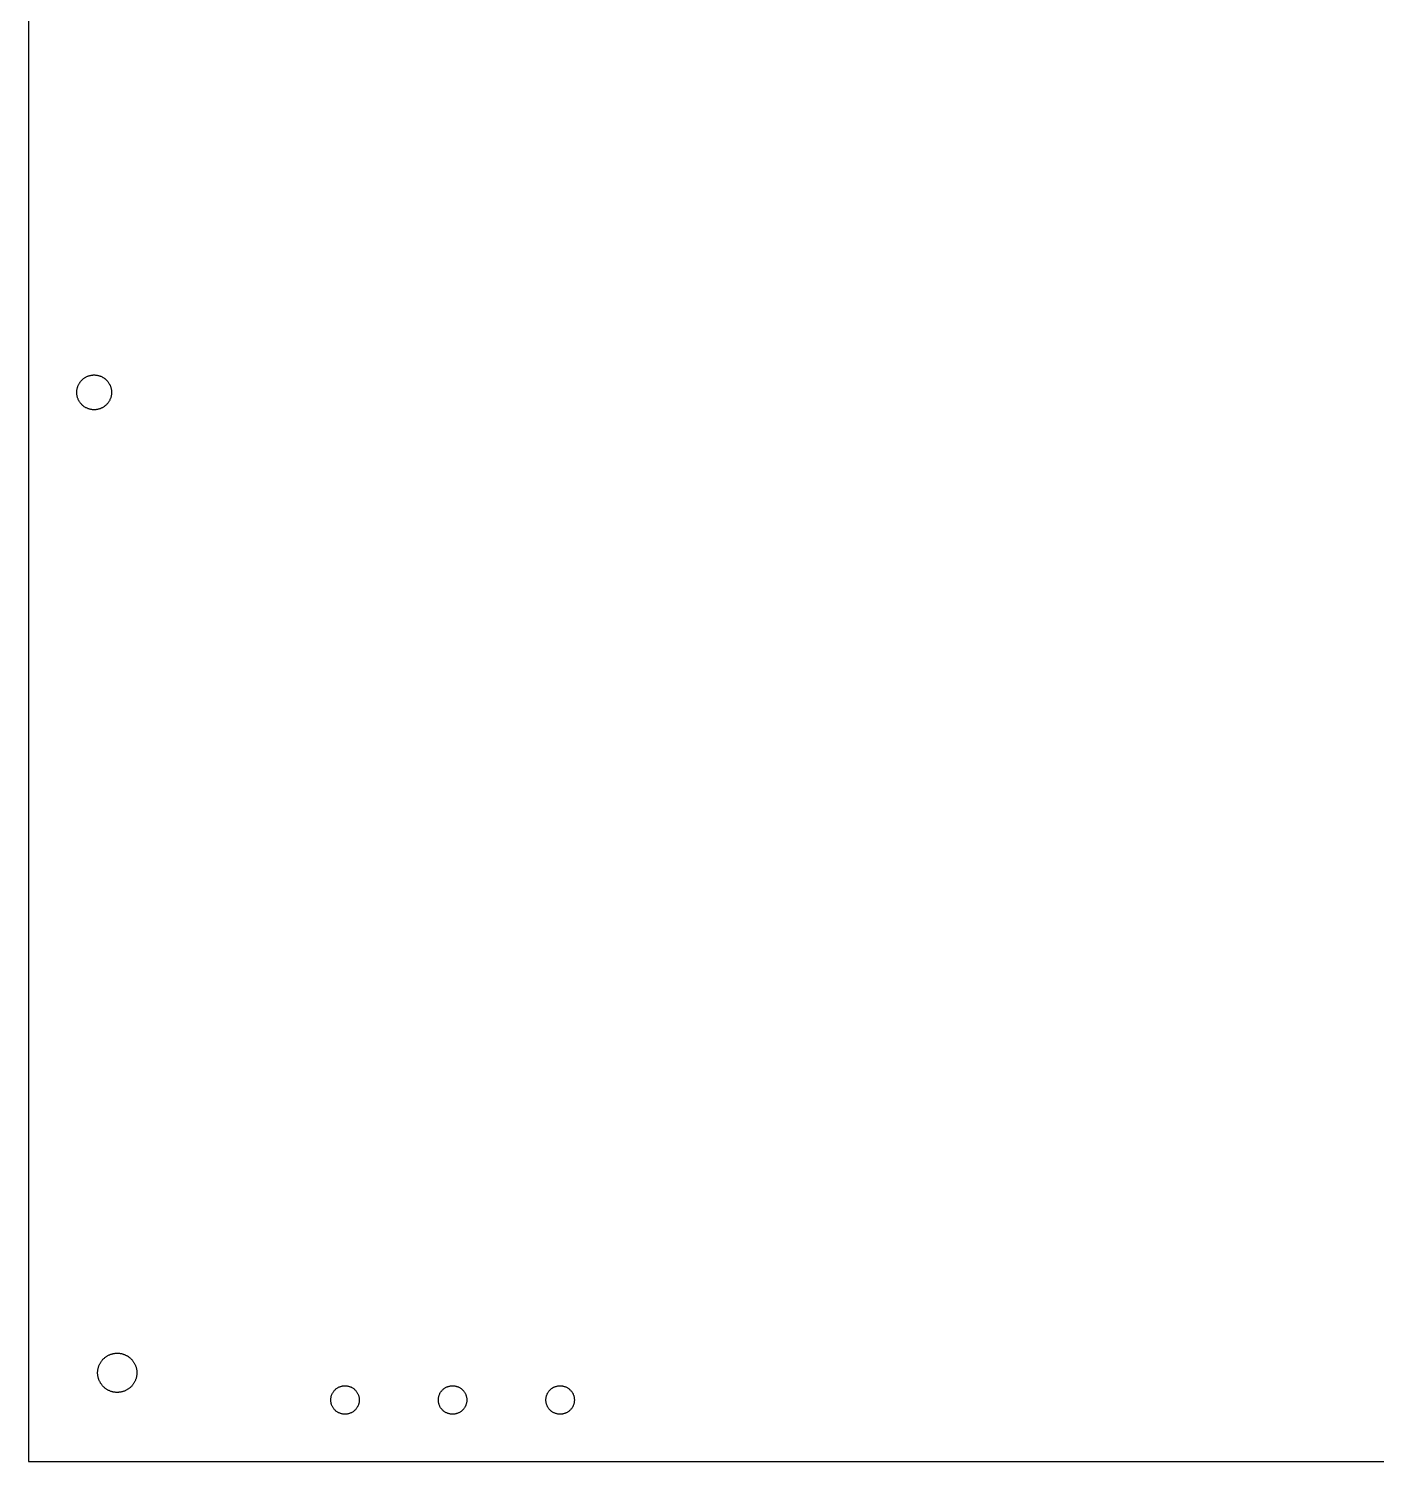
# Model space of a CAD drawing. Extents: x 0 to 426, y 453 to 906.
# Drawn here: x 0 to 213, y 453 to 679.5 of the extents above; entities that cross this region are included whole.
import ezdxf

# ---------------------------------------------------------------- set-up
doc = ezdxf.new("R2010")
doc.units = 0

msp = doc.modelspace()

# ---------------------------------------------------------------- linework, layer by layer
at = {"layer": 'Layer 1'}
for p, q in [((0, 906), (0, 453)), ((7.72216, 622.812), (7.74794, 622.89)), ((7.74794, 622.89), (7.75328, 622.907)), ((7.75328, 622.907), (7.78794, 623)), ((7.78794, 623), (7.82608, 623.093)), ((7.82608, 623.093), (7.83119, 623.104)), ((7.83119, 623.104), (7.86743, 623.184)), ((7.86743, 623.184), (7.91187, 623.273)), ((7.91187, 623.273), (7.95989, 623.361)), ((7.95989, 623.361), (8.01069, 623.447)), ((8.01069, 623.447), (8.06497, 623.531)), ((8.06497, 623.531), (8.10128, 623.583)), ((8.10128, 623.583), (8.12187, 623.613)), ((8.12187, 623.613), (8.1821, 623.693)), ((8.1821, 623.693), (8.24474, 623.77)), ((8.24474, 623.77), (8.31048, 623.845)), ((8.31048, 623.845), (8.37907, 623.918)), ((8.37907, 623.918), (8.38302, 623.922)), ((8.38302, 623.922), (8.44977, 623.988)), ((8.44977, 623.988), (8.52345, 624.056)), ((8.52345, 624.056), (8.59902, 624.121)), ((8.59902, 624.121), (8.67756, 624.184)), ((8.67756, 624.184), (8.75766, 624.243)), ((8.75766, 624.243), (8.84015, 624.299)), ((8.84015, 624.299), (8.92492, 624.352)), ((8.92492, 624.352), (9.01088, 624.402)), ((9.01088, 624.402), (9.0994, 624.45)), ((9.0994, 624.45), (9.10588, 624.453)), ((9.10588, 624.453), (9.18887, 624.493)), ((9.18887, 624.493), (9.28049, 624.534)), ((9.28049, 624.534), (9.37277, 624.571)), ((9.37277, 624.571), (9.46688, 624.605)), ((9.46688, 624.605), (9.56238, 624.635)), ((9.56238, 624.635), (9.65816, 624.662)), ((9.65816, 624.662), (9.75551, 624.685)), ((9.75551, 624.685), (9.85316, 624.705)), ((9.85316, 624.705), (9.95213, 624.722)), ((9.95213, 624.722), (9.96408, 624.723)), ((9.96408, 624.723), (10.0511, 624.734)), ((10.0511, 624.734), (10.0768, 624.736)), ((10.0768, 624.736), (10.1506, 624.743)), ((10.1506, 624.743), (10.1958, 624.746)), ((10.1958, 624.746), (10.2501, 624.749)), ((10.2501, 624.749), (10.3502, 624.75)), ((10.3502, 624.75), (10.4498, 624.749)), ((10.4498, 624.749), (10.5499, 624.743)), ((10.5499, 624.743), (10.5652, 624.742)), ((10.5652, 624.742), (10.6491, 624.734)), ((10.6491, 624.734), (10.7485, 624.721)), ((10.7485, 624.721), (10.8466, 624.705)), ((10.8466, 624.705), (10.9446, 624.685)), ((10.9446, 624.685), (11.042, 624.662)), ((11.042, 624.662), (11.0527, 624.659)), ((11.0527, 624.659), (11.1382, 624.635)), ((11.1382, 624.635), (11.1573, 624.629)), ((11.1573, 624.629), (11.2333, 624.605)), ((11.2333, 624.605), (11.2687, 624.592)), ((11.2687, 624.592), (11.3271, 624.571)), ((11.3271, 624.571), (11.4201, 624.534)), ((11.4201, 624.534), (11.511, 624.493)), ((11.511, 624.493), (11.6012, 624.449)), ((11.6012, 624.449), (11.6892, 624.402)), ((11.6892, 624.402), (11.7423, 624.372)), ((11.7423, 624.372), (11.7753, 624.352)), ((11.7753, 624.352), (11.8601, 624.299)), ((11.8601, 624.299), (11.9423, 624.243)), ((11.9423, 624.243), (12.0042, 624.197)), ((12.0042, 624.197), (12.0227, 624.183)), ((12.0227, 624.183), (12.0843, 624.134)), ((12.0843, 624.134), (12.1009, 624.121)), ((12.1009, 624.121), (12.1769, 624.056)), ((12.1769, 624.056), (12.2501, 623.989)), ((12.2501, 623.989), (12.3214, 623.918)), ((12.3214, 623.918), (12.3895, 623.845)), ((12.3895, 623.845), (12.4554, 623.77)), ((12.4554, 623.77), (12.5182, 623.692)), ((12.5182, 623.692), (12.578, 623.613)), ((12.578, 623.613), (12.6352, 623.531)), ((12.6352, 623.531), (12.6893, 623.447)), ((12.6893, 623.447), (12.7404, 623.36)), ((12.7404, 623.36), (12.7882, 623.273)), ((12.7882, 623.273), (12.7965, 623.256)), ((12.7965, 623.256), (12.8328, 623.183)), ((12.8328, 623.183), (12.857, 623.13)), ((12.857, 623.13), (12.874, 623.093)), ((12.874, 623.093), (12.9122, 623)), ((12.9122, 623), (12.9467, 622.907)), ((12.9467, 622.907), (12.9779, 622.812)), ((7.59967, 622.025), (7.6016, 622.096)), ((7.60057, 621.925), (7.59967, 622.025)), ((7.60091, 621.918), (7.60057, 621.925)), ((7.60509, 621.826), (7.60091, 621.918)), ((7.6016, 622.096), (7.60238, 622.125)), ((7.60238, 622.125), (7.60873, 622.225)), ((7.61323, 621.726), (7.60509, 621.826)), ((7.60873, 622.225), (7.61873, 622.324)), ((7.62502, 621.627), (7.61323, 621.726)), ((7.61873, 622.324), (7.61963, 622.331)), ((7.61963, 622.331), (7.63229, 622.423)), ((7.6404, 621.528), (7.62502, 621.627)), ((7.63229, 622.423), (7.64522, 622.497)), ((7.65928, 621.43), (7.6404, 621.528)), ((7.64522, 622.497), (7.64938, 622.521)), ((7.64938, 622.521), (7.67019, 622.619)), ((7.67338, 621.369), (7.65928, 621.43)), ((7.67019, 622.619), (7.69442, 622.716)), ((7.68175, 621.333), (7.67338, 621.369)), ((7.70769, 621.236), (7.68175, 621.333)), ((7.69442, 622.716), (7.70056, 622.737)), ((7.70056, 622.737), (7.72216, 622.812)), ((7.73727, 621.141), (7.70769, 621.236)), ((7.77024, 621.046), (7.73727, 621.141)), ((7.80642, 620.954), (7.77024, 621.046)), ((7.84625, 620.861), (7.80642, 620.954)), ((7.88906, 620.772), (7.84625, 620.861)), ((7.93244, 620.689), (7.88906, 620.772)), ((7.9353, 620.683), (7.93244, 620.689)), ((7.98486, 620.596), (7.9353, 620.683)), ((12.7644, 620.683), (12.7152, 620.596)), ((12.8108, 620.771), (12.7644, 620.683)), ((12.8537, 620.861), (12.8108, 620.771)), ((12.8935, 620.953), (12.8537, 620.861)), ((12.8966, 620.961), (12.8935, 620.953)), ((12.9297, 621.046), (12.8966, 620.961)), ((12.9626, 621.14), (12.9297, 621.046)), ((12.9922, 621.236), (12.9626, 621.14)), ((12.9779, 622.812), (13.0057, 622.716)), ((13.0181, 621.332), (12.9922, 621.236)), ((13.0057, 622.716), (13.03, 622.619)), ((13.0407, 621.43), (13.0181, 621.332)), ((13.03, 622.619), (13.0307, 622.615)), ((13.0307, 622.615), (13.0506, 622.521)), ((13.0596, 621.528), (13.0407, 621.43)), ((13.0506, 622.521), (13.056, 622.49)), ((13.056, 622.49), (13.0678, 622.423)), ((13.0749, 621.626), (13.0596, 621.528)), ((13.0678, 622.423), (13.0777, 622.351)), ((13.0868, 621.726), (13.0749, 621.626)), ((13.0777, 622.351), (13.0813, 622.324)), ((13.0813, 622.324), (13.0913, 622.224)), ((13.0949, 621.825), (13.0868, 621.726)), ((13.0913, 622.224), (13.0976, 622.125)), ((13.0994, 621.925), (13.0949, 621.825)), ((13.0976, 622.125), (13.1003, 622.025)), ((13.1003, 622.025), (13.0994, 621.925)), ((8.0374, 620.511), (7.98486, 620.596)), ((8.09306, 620.428), (8.0374, 620.511)), ((8.15141, 620.347), (8.09306, 620.428)), ((8.21302, 620.268), (8.15141, 620.347)), ((8.2773, 620.192), (8.21302, 620.268)), ((8.3444, 620.118), (8.2773, 620.192)), ((8.41381, 620.047), (8.3444, 620.118)), ((8.4862, 619.977), (8.41381, 620.047)), ((8.56092, 619.911), (8.4862, 619.977)), ((8.58656, 619.89), (8.56092, 619.911)), ((8.63775, 619.848), (8.58656, 619.89)), ((8.71693, 619.787), (8.63775, 619.848)), ((8.79875, 619.729), (8.71693, 619.787)), ((8.882, 619.674), (8.79875, 619.729)), ((8.96757, 619.622), (8.882, 619.674)), ((9.05493, 619.574), (8.96757, 619.622)), ((9.14376, 619.528), (9.05493, 619.574)), ((9.23402, 619.486), (9.14376, 619.528)), ((9.32636, 619.447), (9.23402, 619.486)), ((9.41984, 619.412), (9.32636, 619.447)), ((9.51428, 619.38), (9.41984, 619.412)), ((9.6097, 619.351), (9.51428, 619.38)), ((9.70637, 619.326), (9.6097, 619.351)), ((9.80423, 619.304), (9.70637, 619.326)), ((9.90259, 619.286), (9.80423, 619.304)), ((10.0011, 619.272), (9.90259, 619.286)), ((10.1006, 619.261), (10.0011, 619.272)), ((10.2003, 619.254), (10.1006, 619.261)), ((10.2997, 619.25), (10.2003, 619.254)), ((10.3999, 619.25), (10.2997, 619.25)), ((10.4999, 619.254), (10.3999, 619.25)), ((10.5992, 619.261), (10.4999, 619.254)), ((10.6987, 619.272), (10.5992, 619.261)), ((10.7975, 619.286), (10.6987, 619.272)), ((10.8377, 619.294), (10.7975, 619.286)), ((10.8956, 619.304), (10.8377, 619.294)), ((10.98, 619.323), (10.8956, 619.304)), ((10.993, 619.326), (10.98, 619.323)), ((11.09, 619.351), (10.993, 619.326)), ((11.1857, 619.38), (11.09, 619.351)), ((11.2804, 619.412), (11.1857, 619.38)), ((11.3733, 619.447), (11.2804, 619.412)), ((11.4657, 619.486), (11.3733, 619.447)), ((11.5061, 619.505), (11.4657, 619.486)), ((11.556, 619.528), (11.5061, 619.505)), ((11.6256, 619.564), (11.556, 619.528)), ((11.645, 619.573), (11.6256, 619.564)), ((11.7117, 619.611), (11.645, 619.573)), ((11.7322, 619.622), (11.7117, 619.611)), ((11.8019, 619.664), (11.7322, 619.622)), ((11.8176, 619.674), (11.8019, 619.664)), ((11.9014, 619.729), (11.8176, 619.674)), ((11.9825, 619.786), (11.9014, 619.729)), ((12.0622, 619.847), (11.9825, 619.786)), ((12.1389, 619.911), (12.0622, 619.847)), ((12.2138, 619.977), (12.1389, 619.911)), ((12.286, 620.046), (12.2138, 619.977)), ((12.3558, 620.118), (12.286, 620.046)), ((12.4226, 620.192), (12.3558, 620.118)), ((12.4868, 620.268), (12.4226, 620.192)), ((12.5485, 620.347), (12.4868, 620.268)), ((12.6068, 620.428), (12.5485, 620.347)), ((12.6586, 620.505), (12.6068, 620.428)), ((12.6624, 620.511), (12.6586, 620.505)), ((12.7152, 620.596), (12.6624, 620.511)), ((11.4927, 468.8217), (11.5527, 468.9015)), ((11.5527, 468.9015), (11.6152, 468.9793)), ((11.6152, 468.9793), (11.6802, 469.0551)), ((11.6802, 469.0551), (11.7476, 469.1288)), ((11.7476, 469.1288), (11.8174, 469.2003)), ((11.8174, 469.2003), (11.8894, 469.2694)), ((11.8894, 469.2694), (11.9636, 469.3363)), ((11.9636, 469.3363), (12.0399, 469.4007)), ((12.0399, 469.4007), (12.1183, 469.4626)), ((12.1183, 469.4626), (12.1986, 469.5219)), ((12.1986, 469.5219), (12.2808, 469.5786)), ((12.2808, 469.5786), (12.3647, 469.6327)), ((12.3647, 469.6327), (12.4504, 469.684)), ((12.4504, 469.684), (12.5377, 469.7325)), ((12.5377, 469.7325), (12.6265, 469.7782)), ((12.6265, 469.7782), (12.7167, 469.821)), ((12.7167, 469.821), (12.8082, 469.8609)), ((12.8082, 469.8609), (12.901, 469.8978)), ((12.901, 469.8978), (12.9949, 469.9317)), ((12.9949, 469.9317), (13.0899, 469.9625)), ((13.0899, 469.9625), (13.1858, 469.9903)), ((13.1858, 469.9903), (13.2826, 470.015)), ((13.2826, 470.015), (13.3801, 470.0366)), ((13.3801, 470.0366), (13.4782, 470.055)), ((13.4782, 470.055), (13.5769, 470.0702)), ((13.5769, 470.0702), (13.676, 470.0822)), ((13.676, 470.0822), (13.7755, 470.0911)), ((13.7755, 470.0911), (13.8752, 470.0967)), ((13.8752, 470.0967), (13.975, 470.0991)), ((13.975, 470.0991), (14.0749, 470.0983)), ((14.0749, 470.0983), (14.1747, 470.0943)), ((14.1747, 470.0943), (14.2743, 470.087)), ((14.2743, 470.087), (14.3736, 470.0766)), ((14.3736, 470.0766), (14.4725, 470.063)), ((14.4725, 470.063), (14.5709, 470.0462)), ((14.5709, 470.0462), (14.6688, 470.0262)), ((14.6688, 470.0262), (14.7659, 470.0031)), ((14.7659, 470.0031), (14.8622, 469.9768)), ((14.8622, 469.9768), (14.9577, 469.9475)), ((14.9577, 469.9475), (15.0524, 469.9158)), ((15.0524, 469.9158), (15.1455, 469.8797)), ((15.1455, 469.8797), (15.2377, 469.8413)), ((15.2377, 469.8413), (15.3287, 469.8002)), ((15.3287, 469.8002), (15.4182, 469.7557)), ((15.4182, 469.7557), (15.5065, 469.7092)), ((15.5065, 469.7092), (15.5926, 469.6587)), ((15.5926, 469.6587), (15.6779, 469.6066)), ((15.6779, 469.6066), (15.7605, 469.5506)), ((15.7605, 469.5506), (15.8418, 469.4925)), ((15.8418, 469.4925), (15.9211, 469.4319)), ((15.9211, 469.4319), (15.9985, 469.3688)), ((15.9985, 469.3688), (16.0741, 469.3035)), ((16.0741, 469.3035), (16.1469, 469.2351)), ((16.1469, 469.2351), (16.2178, 469.1648)), ((16.2178, 469.1648), (16.2864, 469.0923)), ((16.2864, 469.0923), (16.3531, 469.018)), ((16.3531, 469.018), (16.4169, 468.9411)), ((16.4169, 468.9411), (16.4782, 468.8623)), ((16.4782, 468.8623), (16.5363, 468.781)), ((10.9012, 467.0499), (10.9044, 467.1497)), ((10.9012, 466.9501), (10.9012, 467.0499)), ((10.9044, 466.8503), (10.9012, 466.9501)), ((10.9044, 467.1497), (10.9109, 467.2494)), ((10.9109, 466.7506), (10.9044, 466.8503)), ((10.9109, 467.2494), (10.9205, 467.3488)), ((10.9205, 466.6512), (10.9109, 466.7506)), ((10.9205, 467.3488), (10.9333, 467.4478)), ((10.9333, 466.5522), (10.9205, 466.6512)), ((10.9333, 467.4478), (10.9493, 467.5464)), ((10.9493, 467.5464), (10.9685, 467.6444)), ((10.9685, 467.6444), (10.9909, 467.7417)), ((10.9909, 467.7417), (11.0163, 467.8382)), ((11.0163, 467.8382), (11.0449, 467.9339)), ((11.0449, 467.9339), (11.0765, 468.0286)), ((11.0765, 468.0286), (11.1112, 468.1223)), ((11.1112, 468.1223), (11.1488, 468.2148)), ((11.1488, 468.2148), (11.1894, 468.306)), ((11.1894, 468.306), (11.233, 468.3959)), ((11.233, 468.3959), (11.2794, 468.4843)), ((11.2794, 468.4843), (11.3286, 468.5712)), ((11.3286, 468.5712), (11.3806, 468.6564)), ((11.3806, 468.6564), (11.4353, 468.7399)), ((11.4353, 468.7399), (11.4927, 468.8217)), ((16.5363, 468.781), (16.593, 468.6988)), ((16.593, 468.6988), (16.6464, 468.6144)), ((16.6464, 468.6144), (16.697, 468.5283)), ((16.697, 468.5283), (16.7448, 468.4406)), ((16.7448, 468.4406), (16.7898, 468.3514)), ((16.7898, 468.3514), (16.8319, 468.2608)), ((16.8319, 468.2608), (16.8711, 468.169)), ((16.8711, 468.169), (16.9066, 468.0756)), ((16.9066, 468.0756), (16.9404, 467.9816)), ((16.9404, 467.9816), (16.9705, 467.8864)), ((16.9705, 467.8864), (16.9975, 467.7903)), ((16.9975, 467.7903), (17.0214, 467.6933)), ((17.0214, 467.6933), (17.0422, 467.5956)), ((17.0422, 467.5956), (17.0598, 467.4973)), ((17.0598, 467.4973), (17.0742, 467.3984)), ((17.0742, 466.6016), (17.0598, 466.5027)), ((17.0742, 467.3984), (17.0854, 467.2992)), ((17.0854, 466.7008), (17.0742, 466.6016)), ((17.0854, 467.2992), (17.0935, 467.1996)), ((17.0935, 466.8004), (17.0854, 466.7008)), ((17.0935, 467.1996), (17.0983, 467.0999)), ((17.0983, 466.9001), (17.0935, 466.8004)), ((17.0983, 467.0999), (17.0999, 467)), ((17.0999, 467), (17.0983, 466.9001)), ((10.9486, 466.4535), (10.9333, 466.5522)), ((10.9685, 466.3556), (10.9486, 466.4535)), ((10.9902, 466.2581), (10.9685, 466.3556)), ((11.0163, 466.1618), (10.9902, 466.2581)), ((11.0442, 466.0659), (11.0163, 466.1618)), ((11.0765, 465.9714), (11.0442, 466.0659)), ((11.1112, 465.8777), (11.0765, 465.9714)), ((11.1481, 465.7849), (11.1112, 465.8777)), ((11.1888, 465.6937), (11.1481, 465.7849)), ((11.2323, 465.6038), (11.1888, 465.6937)), ((11.2787, 465.5154), (11.2323, 465.6038)), ((11.3286, 465.4288), (11.2787, 465.5154)), ((11.38, 465.3432), (11.3286, 465.4288)), ((11.4353, 465.2601), (11.38, 465.3432)), ((11.4921, 465.1779), (11.4353, 465.2601)), ((11.5527, 465.0985), (11.4921, 465.1779)), ((11.6147, 465.0202), (11.5527, 465.0985)), ((11.6797, 464.9444), (11.6147, 465.0202)), ((11.7476, 464.8712), (11.6797, 464.9444)), ((11.8169, 464.7992), (11.7476, 464.8712)), ((11.8889, 464.73), (11.8169, 464.7992)), ((11.9636, 464.6637), (11.8889, 464.73)), ((12.0395, 464.5988), (11.9636, 464.6637)), ((12.1178, 464.5369), (12.0395, 464.5988)), ((12.1986, 464.4781), (12.1178, 464.5369)), ((12.2804, 464.4208), (12.1986, 464.4781)), ((12.3644, 464.3667), (12.2804, 464.4208)), ((12.45, 464.3154), (12.3644, 464.3667)), ((15.593, 464.3407), (15.5065, 464.2908)), ((15.6779, 464.3934), (15.593, 464.3407)), ((15.761, 464.4488), (15.6779, 464.3934)), ((15.8422, 464.5069), (15.761, 464.4488)), ((15.9216, 464.5675), (15.8422, 464.5069)), ((15.999, 464.6307), (15.9216, 464.5675)), ((16.0742, 464.6963), (15.999, 464.6307)), ((16.1474, 464.7643), (16.0742, 464.6963)), ((16.2183, 464.8347), (16.1474, 464.7643)), ((16.2869, 464.9073), (16.2183, 464.8347)), ((16.3531, 464.982), (16.2869, 464.9073)), ((16.4169, 465.0589), (16.3531, 464.982)), ((16.4782, 465.1377), (16.4169, 465.0589)), ((16.5369, 465.2186), (16.4782, 465.1377)), ((16.593, 465.3012), (16.5369, 465.2186)), ((16.6464, 465.3856), (16.593, 465.3012)), ((16.697, 465.4717), (16.6464, 465.3856)), ((16.7448, 465.5594), (16.697, 465.4717)), ((16.7898, 465.6486), (16.7448, 465.5594)), ((16.8319, 465.7392), (16.7898, 465.6486)), ((16.8711, 465.831), (16.8319, 465.7392)), ((16.9072, 465.9241), (16.8711, 465.831)), ((16.9404, 466.0184), (16.9072, 465.9241)), ((16.9705, 466.1136), (16.9404, 466.0184)), ((16.9975, 466.2097), (16.9705, 466.1136)), ((17.0214, 466.3067), (16.9975, 466.2097)), ((17.0422, 466.4044), (17.0214, 466.3067)), ((17.0598, 466.5027), (17.0422, 466.4044)), ((48.4262, 464.3088), (48.499, 464.3769)), ((48.499, 464.3769), (48.5747, 464.4417)), ((48.5747, 464.4417), (48.6534, 464.5032)), ((48.6534, 464.5032), (48.7341, 464.5608)), ((48.7341, 464.5608), (48.818, 464.6152)), ((48.818, 464.6152), (48.8216, 464.6173)), ((48.8216, 464.6173), (48.9038, 464.6655)), ((48.9038, 464.6655), (48.9895, 464.7109)), ((48.9895, 464.7109), (48.9915, 464.7119)), ((48.9915, 464.7119), (49.0819, 464.7548)), ((49.0819, 464.7548), (49.1733, 464.7932)), ((49.1733, 464.7932), (49.2668, 464.8278)), ((49.2668, 464.8278), (49.3619, 464.8582)), ((49.3619, 464.8582), (49.4576, 464.8842)), ((49.4576, 464.8842), (49.5552, 464.9061)), ((49.5552, 464.9061), (49.5954, 464.9133)), ((49.5954, 464.9133), (49.6528, 464.9236)), ((49.6528, 464.9236), (49.7519, 464.9368)), ((49.7519, 464.9368), (49.8506, 464.9456)), ((49.8506, 464.9456), (49.9506, 464.95)), ((49.9506, 464.95), (50.0497, 464.95)), ((50.0497, 464.95), (50.1493, 464.9456)), ((50.1493, 464.9456), (50.2488, 464.9367)), ((50.2488, 464.9367), (50.347, 464.9236)), ((50.347, 464.9236), (50.4452, 464.9061)), ((50.4452, 464.9061), (50.5426, 464.8841)), ((50.5426, 464.8841), (50.6386, 464.858)), ((50.6386, 464.858), (50.7331, 464.8278)), ((50.7331, 464.8278), (50.8266, 464.7932)), ((50.8266, 464.7932), (50.9187, 464.7545)), ((50.9187, 464.7545), (50.9481, 464.7406)), ((50.9481, 464.7406), (51.0083, 464.712)), ((51.0083, 464.712), (51.0964, 464.6654)), ((51.0964, 464.6654), (51.1826, 464.6148)), ((51.1826, 464.6148), (51.1889, 464.6107)), ((51.1889, 464.6107), (51.2657, 464.5609)), ((51.2657, 464.5609), (51.3472, 464.5028)), ((51.3472, 464.5028), (51.4255, 464.4415)), ((51.4255, 464.4415), (51.4987, 464.3789)), ((51.4987, 464.3789), (51.5009, 464.377)), ((51.5009, 464.377), (51.5739, 464.3086)), ((65.4263, 464.3088), (65.499, 464.3769)), ((65.499, 464.3769), (65.5747, 464.4417)), ((65.5747, 464.4417), (65.6534, 464.5032)), ((65.6534, 464.5032), (65.7341, 464.5608)), ((65.7341, 464.5608), (65.818, 464.6152)), ((65.818, 464.6152), (65.8217, 464.6173)), ((65.8217, 464.6173), (65.9038, 464.6655)), ((65.9038, 464.6655), (65.9915, 464.7119)), ((65.9915, 464.7119), (66.0819, 464.7548)), ((66.0819, 464.7548), (66.1733, 464.7932)), ((66.1733, 464.7932), (66.2668, 464.8278)), ((66.2668, 464.8278), (66.3619, 464.8582)), ((66.3619, 464.8582), (66.4576, 464.8842)), ((66.4576, 464.8842), (66.5552, 464.9061)), ((66.5552, 464.9061), (66.6528, 464.9236)), ((66.6528, 464.9236), (66.7516, 464.9368)), ((66.7516, 464.9368), (66.8511, 464.9456)), ((66.8511, 464.9456), (66.8662, 464.9463)), ((66.8662, 464.9463), (66.9501, 464.95)), ((66.9501, 464.95), (67.0501, 464.95)), ((67.0501, 464.95), (67.1491, 464.9456)), ((67.1491, 464.9456), (67.2484, 464.9368)), ((67.2484, 464.9368), (67.3475, 464.9236)), ((67.3475, 464.9236), (67.3498, 464.9231)), ((67.3498, 464.9231), (67.4454, 464.906)), ((67.4454, 464.906), (67.542, 464.8843)), ((67.542, 464.8843), (67.5422, 464.8843)), ((67.5422, 464.8843), (67.6387, 464.858)), ((67.6387, 464.858), (67.7331, 464.8278)), ((67.7331, 464.8278), (67.8269, 464.7931)), ((67.8269, 464.7931), (67.9183, 464.7547)), ((67.9183, 464.7547), (68.0084, 464.712)), ((68.0084, 464.712), (68.0964, 464.6654)), ((68.0964, 464.6654), (68.1826, 464.6148)), ((68.1826, 464.6148), (68.183, 464.6145)), ((68.183, 464.6145), (68.266, 464.5607)), ((68.266, 464.5607), (68.3352, 464.5113)), ((68.3352, 464.5113), (68.3468, 464.5031)), ((68.3468, 464.5031), (68.4256, 464.4414)), ((68.4256, 464.4414), (68.5012, 464.3767)), ((68.5012, 464.3767), (68.5582, 464.3234)), ((82.4263, 464.3088), (82.499, 464.3769)), ((82.499, 464.3769), (82.5747, 464.4417)), ((82.5747, 464.4417), (82.6534, 464.5032)), ((82.6534, 464.5032), (82.7341, 464.5608)), ((82.7341, 464.5608), (82.818, 464.6152)), ((82.818, 464.6152), (82.8217, 464.6173)), ((82.8217, 464.6173), (82.9038, 464.6655)), ((82.9038, 464.6655), (82.9915, 464.7119)), ((82.9915, 464.7119), (83.0819, 464.7548)), ((83.0819, 464.7548), (83.1733, 464.7932)), ((83.1733, 464.7932), (83.2668, 464.8278)), ((83.2668, 464.8278), (83.3619, 464.8582)), ((83.3619, 464.8582), (83.4576, 464.8842)), ((83.4576, 464.8842), (83.5552, 464.9061)), ((83.5552, 464.9061), (83.6528, 464.9236)), ((83.6528, 464.9236), (83.7516, 464.9368)), ((83.7516, 464.9368), (83.8511, 464.9456)), ((83.8511, 464.9456), (83.8662, 464.9463)), ((83.8662, 464.9463), (83.9501, 464.95)), ((83.9501, 464.95), (84.0501, 464.95)), ((84.0501, 464.95), (84.1491, 464.9456)), ((84.1491, 464.9456), (84.2484, 464.9368)), ((84.2484, 464.9368), (84.3475, 464.9236)), ((84.3475, 464.9236), (84.3498, 464.9231)), ((84.3498, 464.9231), (84.4454, 464.906)), ((84.4454, 464.906), (84.542, 464.8843)), ((84.542, 464.8843), (84.5422, 464.8843)), ((84.5422, 464.8843), (84.6387, 464.858)), ((84.6387, 464.858), (84.7331, 464.8278)), ((84.7331, 464.8278), (84.8269, 464.7931)), ((84.8269, 464.7931), (84.9183, 464.7547)), ((84.9183, 464.7547), (85.0084, 464.712)), ((85.0084, 464.712), (85.0964, 464.6654)), ((85.0964, 464.6654), (85.1826, 464.6148)), ((85.1826, 464.6148), (85.183, 464.6145)), ((85.183, 464.6145), (85.266, 464.5607)), ((85.266, 464.5607), (85.3352, 464.5113)), ((85.3352, 464.5113), (85.3468, 464.5031)), ((85.3468, 464.5031), (85.4256, 464.4414)), ((85.4256, 464.4414), (85.5012, 464.3767)), ((85.5012, 464.3767), (85.5582, 464.3234)), ((12.5373, 464.2669), (12.45, 464.3154)), ((12.6261, 464.2212), (12.5373, 464.2669)), ((12.7164, 464.1783), (12.6261, 464.2212)), ((12.8079, 464.1384), (12.7164, 464.1783)), ((12.901, 464.1022), (12.8079, 464.1384)), ((12.9947, 464.0676), (12.901, 464.1022)), ((13.0897, 464.0368), (12.9947, 464.0676)), ((13.1856, 464.009), (13.0897, 464.0368)), ((13.2824, 463.9843), (13.1856, 464.009)), ((13.3799, 463.9627), (13.2824, 463.9843)), ((13.4781, 463.9443), (13.3799, 463.9627)), ((13.5768, 463.9291), (13.4781, 463.9443)), ((13.676, 463.9171), (13.5768, 463.9291)), ((13.7755, 463.9082), (13.676, 463.9171)), ((13.8752, 463.9026), (13.7755, 463.9082)), ((13.975, 463.9002), (13.8752, 463.9026)), ((14.0749, 463.901), (13.975, 463.9002)), ((14.1747, 463.905), (14.0749, 463.901)), ((14.2743, 463.9122), (14.1747, 463.905)), ((14.3737, 463.9227), (14.2743, 463.9122)), ((14.4726, 463.9363), (14.3737, 463.9227)), ((14.5711, 463.9531), (14.4726, 463.9363)), ((14.6689, 463.9731), (14.5711, 463.9531)), ((14.7661, 463.9962), (14.6689, 463.9731)), ((14.8625, 464.0225), (14.7661, 463.9962)), ((14.9579, 464.0518), (14.8625, 464.0225)), ((15.0524, 464.0842), (14.9579, 464.0518)), ((15.1458, 464.1196), (15.0524, 464.0842)), ((15.238, 464.158), (15.1458, 464.1196)), ((15.3289, 464.1994), (15.238, 464.158)), ((15.4184, 464.2436), (15.3289, 464.1994)), ((15.5065, 464.2908), (15.4184, 464.2436)), ((47.7495, 462.70035), (47.7516, 462.79946)), ((47.7517, 462.60034), (47.7495, 462.70035)), ((47.7516, 462.79946), (47.7583, 462.8989)), ((47.7582, 462.50144), (47.7517, 462.60034)), ((47.7693, 462.40202), (47.7582, 462.50144)), ((47.7583, 462.8989), (47.7693, 462.99821)), ((47.7693, 462.99821), (47.7846, 463.0962)), ((47.7846, 462.30397), (47.7693, 462.40202)), ((47.7846, 463.0962), (47.8044, 463.1942)), ((47.8038, 462.20859), (47.7846, 462.30397)), ((47.8042, 462.20647), (47.8038, 462.20859)), ((47.8283, 462.1095), (47.8042, 462.20647)), ((47.8044, 463.1942), (47.8284, 463.2907)), ((47.8565, 462.01402), (47.8283, 462.1095)), ((47.8284, 463.2907), (47.8345, 463.3113)), ((47.8345, 463.3113), (47.8566, 463.3863)), ((47.8566, 463.3863), (47.8809, 463.4565)), ((47.8809, 463.4565), (47.889, 463.48)), ((47.889, 463.48), (47.9256, 463.5727)), ((47.9256, 463.5727), (47.9664, 463.6639)), ((47.9664, 463.6639), (48.0108, 463.7526)), ((48.0108, 463.7526), (48.0595, 463.8399)), ((48.0595, 463.8399), (48.1116, 463.9243)), ((48.1116, 463.9243), (48.1678, 464.0069)), ((48.1678, 464.0069), (48.1699, 464.0097)), ((48.1699, 464.0097), (48.2273, 464.0866)), ((48.2273, 464.0866), (48.2902, 464.1634)), ((48.2902, 464.1634), (48.3569, 464.2379)), ((48.3569, 464.2379), (48.4262, 464.3088)), ((51.5739, 464.3086), (51.6432, 464.2378)), ((51.6432, 464.2378), (51.7097, 464.1635)), ((51.7097, 464.1635), (51.773, 464.0862)), ((51.773, 464.0862), (51.8323, 464.0068)), ((51.8323, 464.0068), (51.8885, 463.9241)), ((51.8885, 463.9241), (51.9406, 463.8397)), ((51.9406, 463.8397), (51.9893, 463.7524)), ((51.9893, 463.7524), (52.0338, 463.6637)), ((52.0338, 463.6637), (52.0746, 463.5724)), ((52.0746, 463.5724), (52.111, 463.4802)), ((52.111, 463.4802), (52.1435, 463.386)), ((52.1717, 462.1095), (52.1433, 462.01369)), ((52.1435, 463.386), (52.1717, 463.2905)), ((52.1717, 463.2905), (52.1958, 463.1935)), ((52.1957, 462.20625), (52.1717, 462.1095)), ((52.2153, 462.30341), (52.1957, 462.20625)), ((52.1958, 463.1935), (52.1962, 463.1914)), ((52.1962, 463.1914), (52.2154, 463.096)), ((52.2308, 462.40225), (52.2153, 462.30341)), ((52.2154, 463.096), (52.2307, 462.99798)), ((52.2307, 462.99798), (52.2418, 462.89856)), ((52.2417, 462.50075), (52.2308, 462.40225)), ((52.2484, 462.60054), (52.2417, 462.50075)), ((52.2418, 462.89856), (52.2483, 462.79966)), ((52.2483, 462.79966), (52.2505, 462.69965)), ((52.2505, 462.69965), (52.2484, 462.60054)), ((64.7495, 462.70035), (64.7516, 462.79943)), ((64.7517, 462.60034), (64.7495, 462.70035)), ((64.7516, 462.79943), (64.7583, 462.8989)), ((64.7582, 462.50144), (64.7517, 462.60034)), ((64.7693, 462.40207), (64.7582, 462.50144)), ((64.7583, 462.8989), (64.7693, 462.99821)), ((64.7693, 462.99821), (64.7846, 463.0961)), ((64.7741, 462.37137), (64.7693, 462.40207)), ((64.7846, 462.30397), (64.7741, 462.37137)), ((64.7846, 463.0961), (64.8044, 463.1942)), ((64.8038, 462.20859), (64.7846, 462.30397)), ((64.8042, 462.20647), (64.8038, 462.20859)), ((64.8283, 462.1095), (64.8042, 462.20647)), ((64.8044, 463.1942), (64.8284, 463.2908)), ((64.8565, 462.01402), (64.8283, 462.1095)), ((64.8284, 463.2908), (64.8309, 463.2993)), ((64.8309, 463.2993), (64.8566, 463.3862)), ((64.8566, 463.3862), (64.8856, 463.4702)), ((64.8856, 463.4702), (64.889, 463.48)), ((64.889, 463.48), (64.9256, 463.5727)), ((64.9256, 463.5727), (64.9663, 463.6639)), ((64.9663, 463.6639), (64.9911, 463.7133)), ((64.9911, 463.7133), (65.0108, 463.7526)), ((65.0108, 463.7526), (65.0595, 463.8399)), ((65.0595, 463.8399), (65.1116, 463.9243)), ((65.1116, 463.9243), (65.1678, 464.0069)), ((65.1678, 464.0069), (65.1695, 464.0092)), ((65.1695, 464.0092), (65.2274, 464.0866)), ((65.2274, 464.0866), (65.2672, 464.1353)), ((65.2672, 464.1353), (65.2902, 464.1635)), ((65.2902, 464.1635), (65.3569, 464.2379)), ((65.3569, 464.2379), (65.4263, 464.3088)), ((68.5582, 464.3234), (68.5736, 464.309)), ((68.5736, 464.309), (68.6435, 464.2374)), ((68.6435, 464.2374), (68.7098, 464.1633)), ((68.7098, 464.1633), (68.7727, 464.0865)), ((68.7727, 464.0865), (68.8324, 464.0067)), ((68.8324, 464.0067), (68.8885, 463.9241)), ((68.8885, 463.9241), (68.8931, 463.9166)), ((68.8931, 463.9166), (68.9408, 463.8394)), ((68.9408, 463.8394), (68.9719, 463.7837)), ((68.9719, 463.7837), (68.9892, 463.7527)), ((68.9892, 463.7527), (69.0339, 463.6633)), ((69.0339, 463.6633), (69.0744, 463.5728)), ((69.0744, 463.5728), (69.1111, 463.4798)), ((69.1111, 463.4798), (69.1434, 463.3861)), ((69.1717, 462.1095), (69.1433, 462.01369)), ((69.1434, 463.3861), (69.1717, 463.2905)), ((69.1717, 463.2905), (69.1958, 463.1935)), ((69.1957, 462.20625), (69.1717, 462.1095)), ((69.2153, 462.30341), (69.1957, 462.20625)), ((69.1958, 463.1935), (69.2154, 463.0964)), ((69.2308, 462.40219), (69.2153, 462.30341)), ((69.2154, 463.0964), (69.2308, 462.99753)), ((69.2308, 462.99753), (69.2308, 462.9974)), ((69.2308, 462.9974), (69.2417, 462.89873)), ((69.2417, 462.50075), (69.2308, 462.40219)), ((69.2417, 462.89873), (69.2483, 462.80024)), ((69.2484, 462.60057), (69.2417, 462.50075)), ((69.2483, 462.80024), (69.2483, 462.79966)), ((69.2483, 462.79966), (69.2505, 462.69965)), ((69.2505, 462.69965), (69.2484, 462.60057)), ((81.7495, 462.70035), (81.7516, 462.79943)), ((81.7517, 462.60034), (81.7495, 462.70035)), ((81.7516, 462.79943), (81.7583, 462.8989)), ((81.7582, 462.50144), (81.7517, 462.60034)), ((81.7693, 462.40207), (81.7582, 462.50144)), ((81.7583, 462.8989), (81.7693, 462.99821)), ((81.7693, 462.99821), (81.7846, 463.0961)), ((81.7741, 462.37137), (81.7693, 462.40207)), ((81.7846, 462.30397), (81.7741, 462.37137)), ((81.7846, 463.0961), (81.8044, 463.1942)), ((81.8038, 462.20859), (81.7846, 462.30397)), ((81.8042, 462.20647), (81.8038, 462.20859)), ((81.8283, 462.1095), (81.8042, 462.20647)), ((81.8044, 463.1942), (81.8284, 463.2908)), ((81.8565, 462.01402), (81.8283, 462.1095)), ((81.8284, 463.2908), (81.8309, 463.2993)), ((81.8309, 463.2993), (81.8566, 463.3862)), ((81.8566, 463.3862), (81.8856, 463.4702)), ((81.8856, 463.4702), (81.889, 463.48)), ((81.889, 463.48), (81.9256, 463.5727)), ((81.9256, 463.5727), (81.9663, 463.6639)), ((81.9663, 463.6639), (81.9912, 463.7136)), ((81.9912, 463.7136), (82.0108, 463.7526)), ((82.0108, 463.7526), (82.0595, 463.8399)), ((82.0595, 463.8399), (82.1116, 463.9243)), ((82.1116, 463.9243), (82.1678, 464.0069)), ((82.1678, 464.0069), (82.1695, 464.0092)), ((82.1695, 464.0092), (82.2274, 464.0866)), ((82.2274, 464.0866), (82.2672, 464.1353)), ((82.2672, 464.1353), (82.2902, 464.1635)), ((82.2902, 464.1635), (82.3569, 464.2379)), ((82.3569, 464.2379), (82.4263, 464.3088)), ((85.5582, 464.3234), (85.5736, 464.309)), ((85.5736, 464.309), (85.6435, 464.2374)), ((85.6435, 464.2374), (85.7098, 464.1633)), ((85.7098, 464.1633), (85.7727, 464.0865)), ((85.7727, 464.0865), (85.8324, 464.0067)), ((85.8324, 464.0067), (85.8885, 463.9241)), ((85.8885, 463.9241), (85.8931, 463.9166)), ((85.8931, 463.9166), (85.9408, 463.8394)), ((85.9408, 463.8394), (85.9719, 463.7837)), ((85.9719, 463.7837), (85.9892, 463.7527)), ((85.9892, 463.7527), (86.0339, 463.6633)), ((86.0339, 463.6633), (86.0744, 463.5728)), ((86.0744, 463.5728), (86.1111, 463.4798)), ((86.1111, 463.4798), (86.1434, 463.3861)), ((86.1717, 462.1095), (86.1433, 462.01369)), ((86.1434, 463.3861), (86.1717, 463.2905)), ((86.1717, 463.2905), (86.1958, 463.1935)), ((86.1957, 462.20625), (86.1717, 462.1095)), ((86.2153, 462.30341), (86.1957, 462.20625)), ((86.1958, 463.1935), (86.2154, 463.0964)), ((86.2308, 462.40219), (86.2153, 462.30341)), ((86.2154, 463.0964), (86.2308, 462.99753)), ((86.2308, 462.99753), (86.2308, 462.9974)), ((86.2308, 462.9974), (86.2417, 462.89873)), ((86.2417, 462.50075), (86.2308, 462.40219)), ((86.2417, 462.89873), (86.2483, 462.80024)), ((86.2484, 462.60057), (86.2417, 462.50075)), ((86.2483, 462.80024), (86.2483, 462.79966)), ((86.2483, 462.79966), (86.2505, 462.69965)), ((86.2505, 462.69965), (86.2484, 462.60057)), ((47.889, 461.91978), (47.8565, 462.01402)), ((47.9254, 461.82759), (47.889, 461.91978)), ((47.9662, 461.73626), (47.9254, 461.82759)), ((48.0107, 461.64751), (47.9662, 461.73626)), ((48.0592, 461.56068), (48.0107, 461.64751)), ((48.1117, 461.47556), (48.0592, 461.56068)), ((48.1674, 461.39361), (48.1117, 461.47556)), ((48.2273, 461.31347), (48.1674, 461.39361)), ((48.2901, 461.23676), (48.2273, 461.31347)), ((48.3567, 461.1623), (48.2901, 461.23676)), ((48.4264, 461.09104), (48.3567, 461.1623)), ((48.4334, 461.08449), (48.4264, 461.09104)), ((48.4988, 461.02325), (48.4334, 461.08449)), ((48.5736, 460.95928), (48.4988, 461.02325)), ((48.5744, 460.95855), (48.5736, 460.95928)), ((48.6532, 460.89692), (48.5744, 460.95855)), ((48.734, 460.83931), (48.6532, 460.89692)), ((48.817, 460.78546), (48.734, 460.83931)), ((48.8174, 460.78519), (48.817, 460.78546)), ((48.9036, 460.73458), (48.8174, 460.78519)), ((48.9917, 460.68796), (48.9036, 460.73458)), ((49.0318, 460.66895), (48.9917, 460.68796)), ((49.0813, 460.64552), (49.0318, 460.66895)), ((49.1735, 460.60672), (49.0813, 460.64552)), ((49.1821, 460.60355), (49.1735, 460.60672)), ((49.2666, 460.57233), (49.1821, 460.60355)), ((49.3387, 460.54923), (49.2666, 460.57233)), ((49.3614, 460.54197), (49.3387, 460.54923)), ((49.4574, 460.51586), (49.3614, 460.54197)), ((49.5548, 460.49392), (49.4574, 460.51586)), ((49.653, 460.47637), (49.5548, 460.49392)), ((49.7513, 460.46324), (49.653, 460.47637)), ((49.8504, 460.45444), (49.7513, 460.46324)), ((49.9502, 460.45), (49.8504, 460.45444)), ((50.0499, 460.45001), (49.9502, 460.45)), ((50.149, 460.4544), (50.0499, 460.45001)), ((50.2478, 460.46314), (50.149, 460.4544)), ((50.2481, 460.46317), (50.2478, 460.46314)), ((50.3473, 460.4764), (50.2481, 460.46317)), ((50.4448, 460.49386), (50.3473, 460.4764)), ((50.5423, 460.51577), (50.4448, 460.49386)), ((50.6385, 460.54193), (50.5423, 460.51577)), ((50.6402, 460.54248), (50.6385, 460.54193)), ((50.733, 460.57218), (50.6402, 460.54248)), ((50.8263, 460.60664), (50.733, 460.57218)), ((50.9185, 460.64542), (50.8263, 460.60664)), ((51.0082, 460.6879), (50.9185, 460.64542)), ((51.0954, 460.73405), (51.0082, 460.6879)), ((51.0961, 460.73442), (51.0954, 460.73405)), ((51.1824, 460.78507), (51.0961, 460.73442)), ((51.2655, 460.83899), (51.1824, 460.78507)), ((51.347, 460.89705), (51.2655, 460.83899)), ((51.37, 460.91505), (51.347, 460.89705)), ((51.4251, 460.95813), (51.37, 460.91505)), ((51.5011, 461.02316), (51.4251, 460.95813)), ((51.5734, 461.09089), (51.5011, 461.02316)), ((51.6434, 461.16238), (51.5734, 461.09089)), ((51.7095, 461.23626), (51.6434, 461.16238)), ((51.7728, 461.31364), (51.7095, 461.23626)), ((51.8322, 461.39306), (51.7728, 461.31364)), ((51.8884, 461.47575), (51.8322, 461.39306)), ((51.9405, 461.56009), (51.8884, 461.47575)), ((51.9892, 461.64741), (51.9405, 461.56009)), ((52.0006, 461.6701), (51.9892, 461.64741)), ((52.0337, 461.73615), (52.0006, 461.6701)), ((52.0743, 461.82695), (52.0337, 461.73615)), ((52.111, 461.91997), (52.0743, 461.82695)), ((52.1433, 462.01369), (52.111, 461.91997)), ((64.889, 461.91977), (64.8565, 462.01402)), ((64.9255, 461.82753), (64.889, 461.91977)), ((64.9662, 461.73626), (64.9255, 461.82753)), ((65.0107, 461.64764), (64.9662, 461.73626)), ((65.0592, 461.56068), (65.0107, 461.64764)), ((65.1116, 461.47562), (65.0592, 461.56068)), ((65.1674, 461.39361), (65.1116, 461.47562)), ((65.2273, 461.31346), (65.1674, 461.39361)), ((65.2901, 461.23673), (65.2273, 461.31346)), ((65.3567, 461.1623), (65.2901, 461.23673)), ((65.4264, 461.09104), (65.3567, 461.1623)), ((65.4418, 461.0766), (65.4264, 461.09104)), ((65.4988, 461.02329), (65.4418, 461.0766)), ((65.5744, 460.95855), (65.4988, 461.02329)), ((65.6532, 460.89694), (65.5744, 460.95855)), ((65.6648, 460.88867), (65.6532, 460.89694)), ((65.734, 460.83929), (65.6648, 460.88867)), ((65.8169, 460.78554), (65.734, 460.83929)), ((65.8174, 460.78519), (65.8169, 460.78554)), ((65.9036, 460.73458), (65.8174, 460.78519)), ((65.9917, 460.68796), (65.9036, 460.73458)), ((66.0813, 460.64552), (65.9917, 460.68796)), ((66.1735, 460.60672), (66.0813, 460.64552)), ((66.182, 460.60356), (66.1735, 460.60672)), ((66.2666, 460.57233), (66.182, 460.60356)), ((66.3347, 460.55051), (66.2666, 460.57233)), ((66.3614, 460.54196), (66.3347, 460.55051)), ((66.4532, 460.51699), (66.3614, 460.54196)), ((66.4574, 460.51585), (66.4532, 460.51699)), ((66.5548, 460.49392), (66.4574, 460.51585)), ((66.653, 460.47637), (66.5548, 460.49392)), ((66.7513, 460.46324), (66.653, 460.47637)), ((66.8504, 460.45444), (66.7513, 460.46324)), ((66.9502, 460.45), (66.8504, 460.45444)), ((67.0499, 460.45001), (66.9502, 460.45)), ((67.149, 460.4544), (67.0499, 460.45001)), ((67.2478, 460.46314), (67.149, 460.4544)), ((67.2481, 460.46317), (67.2478, 460.46314)), ((67.3473, 460.4764), (67.2481, 460.46317)), ((67.4448, 460.49385), (67.3473, 460.4764)), ((67.5423, 460.51577), (67.4448, 460.49385)), ((67.6385, 460.54193), (67.5423, 460.51577)), ((67.733, 460.57218), (67.6385, 460.54193)), ((67.8263, 460.60664), (67.733, 460.57218)), ((67.9185, 460.64541), (67.8263, 460.60664)), ((67.9354, 460.65341), (67.9185, 460.64541)), ((68.0082, 460.68792), (67.9354, 460.65341)), ((68.0952, 460.73397), (68.0082, 460.68792)), ((68.0961, 460.73442), (68.0952, 460.73397)), ((68.1823, 460.78505), (68.0961, 460.73442)), ((68.2655, 460.83899), (68.1823, 460.78505)), ((68.347, 460.89705), (68.2655, 460.83899)), ((68.425, 460.95812), (68.347, 460.89705)), ((68.5011, 461.02316), (68.425, 460.95812)), ((68.5734, 461.09089), (68.5011, 461.02316)), ((68.6434, 461.16238), (68.5734, 461.09089)), ((68.7095, 461.23626), (68.6434, 461.16238)), ((68.7729, 461.31364), (68.7095, 461.23626)), ((68.8322, 461.39306), (68.7729, 461.31364)), ((68.8884, 461.47575), (68.8322, 461.39306)), ((68.9405, 461.56009), (68.8884, 461.47575)), ((68.9892, 461.64741), (68.9405, 461.56009)), ((68.9966, 461.66213), (68.9892, 461.64741)), ((69.0337, 461.73622), (68.9966, 461.66213)), ((69.0653, 461.80691), (69.0337, 461.73622)), ((69.0743, 461.82702), (69.0653, 461.80691)), ((69.111, 461.91997), (69.0743, 461.82702)), ((69.1433, 462.01369), (69.111, 461.91997)), ((81.889, 461.91977), (81.8565, 462.01402)), ((81.9254, 461.82753), (81.889, 461.91977)), ((81.9662, 461.73626), (81.9254, 461.82753)), ((82.0107, 461.64764), (81.9662, 461.73626)), ((82.0592, 461.56068), (82.0107, 461.64764)), ((82.1116, 461.47562), (82.0592, 461.56068)), ((82.1674, 461.39361), (82.1116, 461.47562)), ((82.2273, 461.31346), (82.1674, 461.39361)), ((82.2901, 461.23673), (82.2273, 461.31346)), ((82.3567, 461.1623), (82.2901, 461.23673)), ((82.4264, 461.09104), (82.3567, 461.1623)), ((82.4418, 461.0766), (82.4264, 461.09104)), ((82.4988, 461.02329), (82.4418, 461.0766)), ((82.5744, 460.95855), (82.4988, 461.02329)), ((82.6532, 460.89694), (82.5744, 460.95855)), ((82.6648, 460.88867), (82.6532, 460.89694)), ((82.734, 460.83929), (82.6648, 460.88867)), ((82.8169, 460.78554), (82.734, 460.83929)), ((82.8174, 460.78519), (82.8169, 460.78554)), ((82.9036, 460.73458), (82.8174, 460.78519)), ((82.9917, 460.68796), (82.9036, 460.73458)), ((83.0813, 460.64552), (82.9917, 460.68796)), ((83.1735, 460.60672), (83.0813, 460.64552)), ((83.182, 460.60356), (83.1735, 460.60672)), ((83.2666, 460.57233), (83.182, 460.60356)), ((83.3347, 460.55051), (83.2666, 460.57233)), ((83.3614, 460.54196), (83.3347, 460.55051)), ((83.4532, 460.51699), (83.3614, 460.54196)), ((83.4574, 460.51585), (83.4532, 460.51699)), ((83.5548, 460.49392), (83.4574, 460.51585)), ((83.653, 460.47637), (83.5548, 460.49392)), ((83.7513, 460.46324), (83.653, 460.47637)), ((83.8504, 460.45444), (83.7513, 460.46324)), ((83.9502, 460.45), (83.8504, 460.45444)), ((84.0499, 460.45001), (83.9502, 460.45)), ((84.149, 460.4544), (84.0499, 460.45001)), ((84.2478, 460.46314), (84.149, 460.4544)), ((84.2481, 460.46317), (84.2478, 460.46314)), ((84.3473, 460.4764), (84.2481, 460.46317)), ((84.4448, 460.49385), (84.3473, 460.4764)), ((84.5423, 460.51577), (84.4448, 460.49385)), ((84.6385, 460.54193), (84.5423, 460.51577)), ((84.733, 460.57218), (84.6385, 460.54193)), ((84.8263, 460.60664), (84.733, 460.57218)), ((84.9185, 460.64541), (84.8263, 460.60664)), ((84.9354, 460.65341), (84.9185, 460.64541)), ((85.0082, 460.68792), (84.9354, 460.65341)), ((85.0952, 460.73397), (85.0082, 460.68792)), ((85.0961, 460.73442), (85.0952, 460.73397)), ((85.1823, 460.78505), (85.0961, 460.73442)), ((85.2655, 460.83899), (85.1823, 460.78505)), ((85.347, 460.89705), (85.2655, 460.83899)), ((85.425, 460.95812), (85.347, 460.89705)), ((85.5011, 461.02316), (85.425, 460.95812)), ((85.5734, 461.09089), (85.5011, 461.02316)), ((85.6434, 461.16238), (85.5734, 461.09089)), ((85.7095, 461.23626), (85.6434, 461.16238)), ((85.7729, 461.31364), (85.7095, 461.23626)), ((85.8322, 461.39306), (85.7729, 461.31364)), ((85.8884, 461.47575), (85.8322, 461.39306)), ((85.9405, 461.56009), (85.8884, 461.47575)), ((85.9892, 461.64741), (85.9405, 461.56009)), ((85.9966, 461.66213), (85.9892, 461.64741)), ((86.0337, 461.73622), (85.9966, 461.66213)), ((86.0653, 461.80691), (86.0337, 461.73622)), ((86.0743, 461.82702), (86.0653, 461.80691)), ((86.111, 461.91997), (86.0743, 461.82702)), ((86.1433, 462.01369), (86.111, 461.91997)), ((0, 453), (426, 453))]:
    msp.add_line(p, q, dxfattribs=at)

doc.saveas('drawing.dxf')
